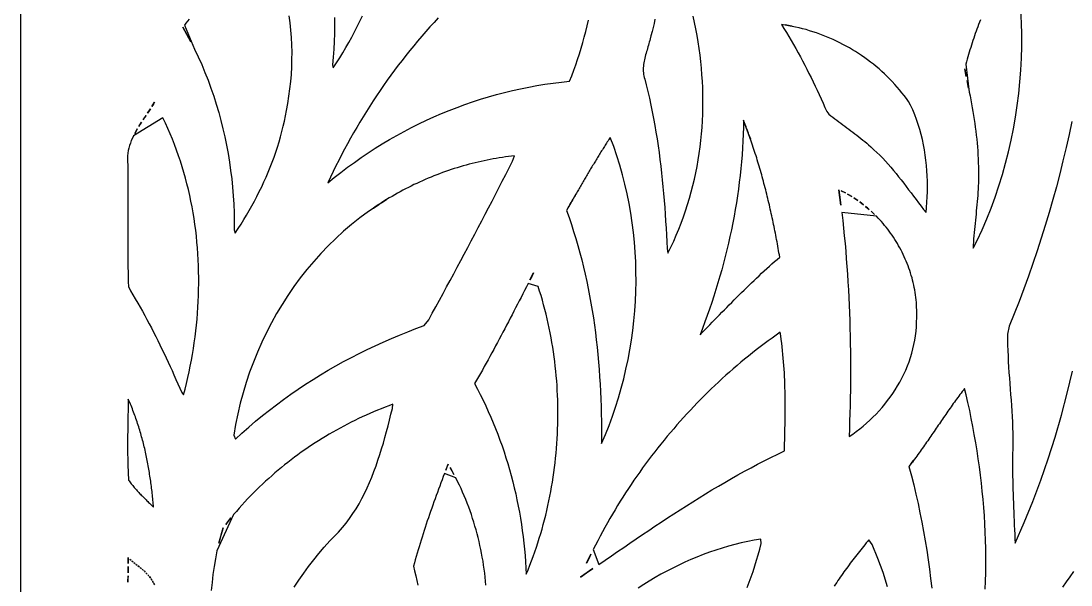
# Model space of a CAD drawing. Header units: metres. Extents: x 0 to 500, y 0 to 1000.
# Drawn here: x 0 to 247.2, y 319.8 to 452.6 of the extents above; entities that cross this region are included whole.
import ezdxf

# ---------------------------------------------------------------- set-up
doc = ezdxf.new("R2010")
doc.units = ezdxf.units.M
doc.layers.add('HOLE', color=7, linetype='Continuous')
doc.layers.add('OUTER', color=7, linetype='Continuous')

msp = doc.modelspace()

# ---------------------------------------------------------------- linework, layer by layer
at = {"layer": 'HOLE'}
for points in [[(225.84, 452.89), (225.63, 452.35), (225.42, 451.81), (225.22, 451.27), (225.02, 450.73), (224.82, 450.19), (224.63, 449.65), (224.44, 449.1), (224.25, 448.56), (224.07, 448.01), (223.89, 447.46), (223.71, 446.92), (223.54, 446.36), (223.37, 445.81), (223.21, 445.26), (223.04, 444.71), (222.89, 444.15), (222.73, 443.6), (222.58, 443.04), (222.43, 442.48), (223.22, 435.88), (223.22, 435.88), (223.39, 434.96), (223.56, 434.04), (223.73, 433.12), (223.89, 432.21), (224.05, 431.29), (224.2, 430.37), (224.35, 429.44), (224.49, 428.52), (224.62, 427.6), (224.74, 426.67), (224.85, 425.75), (224.96, 424.82), (225.05, 423.89), (225.13, 422.96), (225.2, 422.03), (225.26, 421.1), (225.3, 420.17), (225.33, 419.23), (225.35, 418.29), (225.36, 417.44), (225.38, 416.7), (225.39, 415.96), (225.38, 415.22), (225.36, 414.49), (225.34, 413.75), (225.3, 413.02), (225.26, 412.29), (225.21, 411.55), (225.15, 410.82), (225.09, 410.09), (225.02, 409.36), (224.95, 408.63), (224.87, 407.89), (224.8, 407.16), (224.72, 406.43), (224.64, 405.7), (224.56, 404.97), (224.49, 404.24), (224.42, 403.51), (224.35, 402.78), (224.29, 402.04), (224.23, 401.31), (224.17, 400.58), (224.13, 399.85), (224.09, 399.11), (225.06, 400.95), (226.22, 403.46), (227.31, 406), (228.33, 408.57), (229.29, 411.17), (230.18, 413.79), (231, 416.44), (231.75, 419.11), (232.44, 421.81), (233.06, 424.52), (233.61, 427.25), (234.09, 429.99), (234.51, 432.74), (234.86, 435.51), (235.13, 438.28), (235.34, 441.06), (235.49, 443.85), (235.56, 446.63), (235.56, 449.42), (235.49, 452.21), (235.36, 454.99)], [(39.56, 453.07), (39.19, 452.61), (38.82, 452.14), (38.45, 451.67), (40.87, 445.95), (40.87, 445.95), (41.72, 444.16), (42.53, 442.35), (43.3, 440.52), (44.02, 438.67), (44.71, 436.8), (45.36, 434.92), (45.96, 433.02), (46.53, 431.11), (47.05, 429.19), (47.54, 427.25), (47.98, 425.31), (48.38, 423.35), (48.75, 421.39), (49.07, 419.41), (49.35, 417.43), (49.59, 415.45), (49.79, 413.46), (49.95, 411.46), (50.07, 409.46), (50.15, 407.46), (50.19, 405.46), (50.18, 403.46), (50.44, 402.67), (51.12, 403.72), (51.8, 404.78), (52.46, 405.85), (53.1, 406.93), (53.73, 408.01), (54.35, 409.11), (54.95, 410.21), (55.54, 411.33), (56.1, 412.45), (56.66, 413.58), (57.19, 414.72), (57.7, 415.87), (58.2, 417.03), (58.68, 418.19), (59.13, 419.37), (59.57, 420.55), (59.99, 421.74), (60.38, 422.94), (60.75, 424.15), (61.1, 425.37), (61.42, 426.59), (61.72, 427.82), (61.99, 429.06), (62.24, 430.3), (62.46, 431.56), (62.77, 433.18), (63.07, 434.89), (63.31, 436.61), (63.5, 438.34), (63.64, 440.06), (63.73, 441.79), (63.78, 443.52), (63.79, 445.25), (63.74, 446.98), (63.66, 448.7), (63.53, 450.43), (63.36, 452.15), (63.14, 453.86)], [(98.21, 453.38), (97.22, 452.3), (96.24, 451.22), (95.28, 450.13), (94.32, 449.02), (93.37, 447.91), (92.44, 446.78), (91.52, 445.65), (90.6, 444.51), (89.7, 443.35), (88.81, 442.19), (87.93, 441.02), (87.06, 439.84), (86.2, 438.65), (85.36, 437.45), (84.52, 436.24), (83.7, 435.03), (82.89, 433.8), (82.09, 432.57), (81.31, 431.33), (80.53, 430.08), (79.77, 428.82), (79.02, 427.55), (78.28, 426.28), (77.56, 425), (76.84, 423.71), (76.14, 422.41), (75.46, 421.11), (74.78, 419.8), (74.12, 418.48), (73.47, 417.15), (72.21, 414.48), (72.21, 414.48), (73.75, 415.74), (75.3, 416.97), (76.88, 418.17), (78.48, 419.33), (80.09, 420.47), (81.73, 421.57), (83.38, 422.65), (85.05, 423.68), (86.74, 424.69), (88.45, 425.67), (90.17, 426.61), (91.91, 427.52), (93.66, 428.39), (95.43, 429.24), (97.21, 430.04), (99.01, 430.82), (100.81, 431.56), (102.63, 432.27), (104.47, 432.94), (106.31, 433.58), (108.17, 434.18), (110.03, 434.75), (111.91, 435.28), (113.79, 435.78), (115.69, 436.24), (117.59, 436.66), (119.5, 437.05), (121.41, 437.41), (123.34, 437.72), (125.26, 438), (127.2, 438.25), (129.14, 438.45), (129.64, 439.72), (130.12, 441.01), (130.58, 442.29), (131.03, 443.59), (131.45, 444.89), (131.85, 446.2), (132.23, 447.52), (132.59, 448.84), (132.93, 450.17), (133.25, 451.5), (133.55, 452.84)], [(73.76, 453.41), (73.78, 451.55), (73.77, 449.69), (73.72, 447.83), (73.63, 445.97), (73.5, 444.11), (73.32, 442.26), (73.51, 441.61), (74.29, 442.78), (75.04, 443.96), (75.77, 445.16), (76.48, 446.36), (77.18, 447.59), (77.85, 448.82), (78.51, 450.06), (79.15, 451.32), (79.77, 452.58), (80.37, 453.86)], [(149.22, 453.05), (149.01, 452.07), (148.78, 451.09), (148.54, 450.12), (148.28, 449.15), (148.08, 448.42), (148, 448.04), (147.9, 447.67), (147.8, 447.29), (147.69, 446.92), (147.58, 446.54), (147.47, 446.16), (147.36, 445.78), (147.24, 445.41), (147.13, 445.03), (147.02, 444.65), (146.92, 444.27), (146.82, 443.89), (146.74, 443.51), (146.66, 443.13), (146.59, 442.74), (146.53, 442.36), (146.49, 441.98), (146.47, 441.6), (146.46, 441.21), (146.47, 440.83), (146.5, 440.45), (146.55, 440.06), (146.62, 439.68), (146.72, 439.29), (146.84, 438.91), (147.19, 437.57), (147.57, 435.99), (147.93, 434.41), (148.27, 432.83), (148.59, 431.24), (148.9, 429.65), (149.19, 428.05), (149.46, 426.46), (149.72, 424.85), (149.96, 423.25), (150.18, 421.64), (150.39, 420.04), (150.59, 418.43), (150.77, 416.81), (150.94, 415.2), (151.1, 413.58), (151.25, 411.97), (151.39, 410.35), (151.52, 408.73), (151.63, 407.11), (151.74, 405.49), (151.84, 403.87), (151.93, 402.25), (152.01, 400.63), (152.09, 399.01), (152.29, 397.98), (152.97, 399.37), (153.63, 400.76), (154.25, 402.17), (154.85, 403.6), (155.41, 405.03), (155.94, 406.47), (156.44, 407.93), (156.92, 409.4), (157.36, 410.87), (157.77, 412.36), (158.16, 413.85), (158.51, 415.35), (158.83, 416.86), (159.13, 418.37), (159.4, 419.89), (159.63, 421.42), (159.84, 422.95), (160.02, 424.49), (160.17, 426.03), (160.3, 427.57), (160.39, 429.12), (160.46, 430.67), (160.5, 432.22), (160.51, 433.77), (160.5, 435.32), (160.46, 436.87), (160.39, 438.42), (160.29, 439.97), (160.17, 441.52), (160.02, 443.07), (159.84, 444.61), (159.64, 446.15), (159.41, 447.69), (159.15, 449.22), (158.87, 450.75), (158.56, 452.27), (158.23, 453.79)], [(247.36, 428.98), (246.7, 425.89), (246.01, 422.8), (245.27, 419.72), (244.51, 416.65), (243.71, 413.6), (242.87, 410.55), (242, 407.51), (241.09, 404.49), (240.15, 401.47), (239.18, 398.47), (238.17, 395.48), (237.13, 392.5), (236.06, 389.54), (234.95, 386.59), (233.81, 383.65), (232.64, 380.72), (232.22, 378.89), (232.22, 377.6), (232.24, 376.3), (232.28, 375.01), (232.33, 373.72), (232.39, 372.43), (232.47, 371.13), (232.56, 369.84), (232.65, 368.55), (232.74, 367.25), (232.84, 365.96), (232.94, 364.67), (233.04, 363.37), (233.13, 362.08), (233.22, 360.78), (233.29, 359.49), (233.36, 358.19), (233.41, 356.9), (233.45, 355.6), (233.46, 354.3), (233.46, 353), (233.44, 351.79), (233.42, 350.73), (233.4, 349.68), (233.39, 348.63), (233.4, 347.57), (233.4, 346.52), (233.42, 345.47), (233.43, 344.41), (233.46, 343.36), (233.49, 342.3), (233.52, 341.25), (233.55, 340.2), (233.59, 339.14), (233.63, 338.09), (233.68, 337.03), (233.72, 335.98), (233.76, 334.92), (233.81, 333.87), (233.85, 332.81), (233.9, 331.76), (233.94, 330.7), (233.98, 329.65), (236.13, 334.53), (238.15, 339.48), (240.04, 344.48), (241.79, 349.53), (243.41, 354.64), (244.89, 359.78), (246.25, 364.97), (247.47, 370.19)], [(226.99, 318.81), (227.06, 320.74), (227.11, 322.66), (227.13, 324.59), (227.13, 326.51), (227.1, 328.44), (227.05, 330.36), (226.98, 332.28), (226.88, 334.2), (226.76, 336.12), (226.62, 338.04), (226.46, 339.96), (226.27, 341.87), (226.06, 343.79), (225.84, 345.7), (225.59, 347.6), (225.32, 349.51), (225.03, 351.41), (224.73, 353.31), (224.4, 355.21), (224.05, 357.1), (223.69, 358.99), (223.31, 360.87), (222.91, 362.75), (222.49, 364.62), (222.09, 366.05), (221.82, 365.7), (221.55, 365.35), (221.28, 365), (221.02, 364.65), (220.75, 364.29), (220.49, 363.94), (220.23, 363.58), (219.97, 363.22), (219.71, 362.87), (219.45, 362.51), (219.2, 362.15), (218.94, 361.79), (218.69, 361.43), (218.43, 361.07), (218.18, 360.71), (217.92, 360.34), (217.67, 359.98), (217.42, 359.62), (217.17, 359.25), (216.92, 358.89), (216.67, 358.52), (216.42, 358.16), (216.17, 357.79), (215.92, 357.43), (215.67, 357.06), (215.42, 356.7), (215.17, 356.33), (214.92, 355.97), (214.67, 355.6), (214.42, 355.24), (214.17, 354.88), (213.92, 354.51), (213.67, 354.15), (213.42, 353.78), (213.17, 353.42), (212.92, 353.06), (212.66, 352.7), (212.41, 352.34), (212.15, 351.98), (211.9, 351.62), (211.64, 351.26), (211.39, 350.9), (211.13, 350.54), (210.87, 350.18), (210.61, 349.83), (210.35, 349.47), (209.02, 347.72), (209.02, 347.72), (209.59, 345.55), (210.14, 343.37), (210.66, 341.19), (211.15, 339), (211.61, 336.81), (212.05, 334.61), (212.46, 332.4), (212.84, 330.19), (213.2, 327.98), (213.53, 325.76), (213.83, 323.54), (214.11, 321.31), (214.36, 319.08)], [(64.3, 319.31), (65.4, 320.94), (66.54, 322.56), (67.7, 324.14), (68.9, 325.71), (70.13, 327.24), (71.39, 328.75), (72.68, 330.23), (73.76, 331.29), (74.72, 332.28), (75.64, 333.31), (76.51, 334.38), (77.34, 335.48), (78.13, 336.61), (78.87, 337.76), (79.57, 338.95), (80.24, 340.16), (80.87, 341.39), (81.47, 342.65), (82.04, 343.92), (82.57, 345.22), (83.08, 346.52), (83.57, 347.84), (84.03, 349.18), (84.47, 350.52), (84.88, 351.87), (85.29, 353.22), (85.67, 354.58), (86.04, 355.94), (86.4, 357.3), (86.75, 358.66), (87.09, 360.02), (87.42, 361.36), (87.5, 362.37), (86.59, 362.03), (85.69, 361.69), (84.78, 361.33), (83.88, 360.96), (82.99, 360.59), (82.1, 360.2), (81.21, 359.8), (80.32, 359.4), (79.44, 358.98), (78.56, 358.56), (77.69, 358.12), (76.82, 357.68), (75.96, 357.22), (75.1, 356.76), (74.24, 356.29), (73.39, 355.8), (72.55, 355.31), (71.71, 354.81), (70.87, 354.3), (70.04, 353.78), (69.22, 353.25), (68.4, 352.72), (67.59, 352.17), (66.78, 351.61), (65.98, 351.05), (65.18, 350.47), (64.39, 349.89), (63.61, 349.3), (62.83, 348.69), (62.06, 348.08), (61.29, 347.47), (60.54, 346.84), (59.78, 346.2), (59.04, 345.55), (58.3, 344.9), (57.57, 344.24), (56.85, 343.57), (56.14, 342.89), (55.43, 342.2), (54.73, 341.5), (54.04, 340.79), (53.35, 340.08), (52.68, 339.36), (52.01, 338.63), (51.35, 337.89), (50.7, 337.14), (50.05, 336.38), (46.13, 327.84), (46.13, 327.84), (45.76, 326), (45.44, 324.15), (45.17, 322.29), (44.96, 320.43), (44.79, 318.55)], [(109.44, 319.78), (109.36, 320.72), (109.26, 321.66), (109.15, 322.6), (109.03, 323.54), (108.9, 324.48), (108.75, 325.42), (108.59, 326.35), (108.42, 327.28), (108.23, 328.2), (108.04, 329.13), (107.83, 330.05), (107.6, 330.97), (107.37, 331.88), (107.12, 332.79), (106.86, 333.7), (106.59, 334.6), (106.31, 335.5), (106.01, 336.39), (105.7, 337.28), (105.38, 338.16), (105.04, 339.04), (104.69, 339.91), (104.34, 340.78), (103.96, 341.64), (103.58, 342.5), (103.18, 343.35), (102.77, 344.19), (102.35, 345.03), (99.69, 346.08), (99.69, 346.08), (99.41, 345.34), (99.13, 344.6), (98.85, 343.86), (98.57, 343.11), (98.3, 342.37), (98.02, 341.62), (97.75, 340.88), (97.48, 340.13), (97.21, 339.39), (96.94, 338.64), (96.67, 337.89), (96.41, 337.14), (96.15, 336.39), (95.89, 335.64), (95.64, 334.88), (95.38, 334.13), (95.13, 333.38), (94.89, 332.62), (94.64, 331.86), (94.4, 331.11), (94.16, 330.35), (93.93, 329.59), (93.7, 328.83), (93.47, 328.06), (93.25, 327.3), (93.03, 326.54), (92.82, 325.77), (92.61, 325), (92.4, 324.23), (92.64, 323.11), (92.9, 321.99), (93.16, 320.88), (93.44, 319.76)], [(170.93, 319.18), (171.43, 320.45), (171.9, 321.73), (172.34, 323.02), (172.76, 324.32), (173.16, 325.63), (173.54, 326.95), (173.88, 328.27), (174.21, 329.6), (174.14, 330.62), (172.6, 330.35), (171.07, 330.04), (169.55, 329.7), (168.03, 329.33), (166.52, 328.92), (165.02, 328.48), (163.53, 328.01), (162.05, 327.5), (160.58, 326.96), (159.12, 326.39), (157.67, 325.79), (156.24, 325.16), (154.82, 324.5), (153.41, 323.81), (152.01, 323.08), (150.63, 322.33), (149.26, 321.55), (147.9, 320.74), (146.57, 319.91), (145.24, 319.04)], [(203.99, 319.36), (202.92, 322.73), (201.71, 326.06), (200.36, 329.32), (199.55, 330.48), (199.24, 330.09), (198.93, 329.7), (198.62, 329.3), (198.3, 328.91), (197.99, 328.52), (197.68, 328.12), (197.37, 327.73), (197.06, 327.33), (196.75, 326.93), (196.44, 326.53), (196.13, 326.14), (195.82, 325.74), (195.52, 325.34), (195.21, 324.93), (194.91, 324.53), (194.61, 324.12), (194.31, 323.72), (194.01, 323.31), (193.72, 322.9), (193.42, 322.49), (193.13, 322.08), (192.84, 321.66), (192.56, 321.25), (192.28, 320.83), (192, 320.41), (191.72, 319.99), (191.44, 319.56)], [(247.78, 322.97), (246.89, 321.76), (246.01, 320.54), (245.13, 319.32)]]:
    msp.add_lwpolyline(points, dxfattribs=at)
for points in [[(38.07, 451.2), (39.05, 449.48), (39.98, 447.73), (38.07, 451.2)], [(179.02, 451.82), (179.6, 450.88), (180.18, 449.94), (180.74, 448.99), (181.3, 448.04), (181.84, 447.08), (182.39, 446.12), (182.92, 445.16), (183.45, 444.19), (183.96, 443.22), (184.48, 442.24), (184.98, 441.26), (185.48, 440.28), (185.97, 439.29), (186.46, 438.3), (186.94, 437.31), (187.41, 436.31), (187.87, 435.31), (188.33, 434.3), (188.79, 433.29), (189.24, 432.28), (189.68, 431.27), (190.14, 430.69), (190.61, 430.32), (191.08, 429.97), (191.55, 429.61), (192.02, 429.25), (192.5, 428.9), (192.98, 428.55), (193.45, 428.2), (193.93, 427.85), (194.41, 427.49), (194.88, 427.14), (195.36, 426.78), (195.83, 426.43), (196.3, 426.07), (196.77, 425.7), (197.24, 425.34), (197.7, 424.97), (198.16, 424.59), (198.62, 424.21), (199.07, 423.82), (199.52, 423.43), (200.06, 422.95), (200.77, 422.32), (201.47, 421.66), (202.16, 420.99), (202.83, 420.31), (203.48, 419.61), (204.12, 418.9), (204.75, 418.17), (205.37, 417.44), (205.99, 416.7), (206.59, 415.95), (207.18, 415.19), (207.77, 414.43), (208.36, 413.66), (208.94, 412.89), (209.52, 412.12), (210.1, 411.34), (210.68, 410.57), (211.27, 409.8), (211.85, 409.04), (212.44, 408.27), (213.03, 407.52), (213.15, 408.74), (213.25, 409.96), (213.32, 411.19), (213.36, 412.43), (213.38, 413.66), (213.37, 414.9), (213.32, 416.13), (213.25, 417.37), (213.15, 418.6), (213.02, 419.83), (212.86, 421.05), (212.67, 422.27), (212.44, 423.48), (212.18, 424.68), (211.89, 425.88), (211.56, 427.06), (211.2, 428.23), (210.81, 429.39), (210.38, 430.54), (209.91, 431.67), (209.41, 432.78), (208.9, 433.63), (208.4, 434.34), (207.88, 435.04), (207.34, 435.72), (206.8, 436.4), (206.24, 437.06), (205.66, 437.7), (205.08, 438.34), (204.48, 438.96), (203.87, 439.57), (203.25, 440.17), (202.61, 440.75), (201.97, 441.32), (201.31, 441.88), (200.65, 442.42), (199.97, 442.95), (199.28, 443.47), (198.59, 443.97), (197.88, 444.46), (197.17, 444.94), (196.45, 445.4), (195.72, 445.84), (194.98, 446.28), (194.23, 446.7), (193.48, 447.1), (192.72, 447.49), (191.95, 447.87), (191.18, 448.23), (190.4, 448.57), (189.62, 448.91), (188.82, 449.22), (188.03, 449.52), (187.23, 449.81), (186.42, 450.08), (185.61, 450.34), (184.8, 450.58), (183.98, 450.8), (183.16, 451.01), (182.34, 451.2), (179.02, 451.82)], [(181.51, 451.38), (180.69, 451.54), (179.86, 451.69), (181.51, 451.38)], [(222.14, 441.37), (222.32, 440.45), (222.5, 439.54), (222.14, 441.37)], [(222.68, 438.62), (222.86, 437.71), (223.04, 436.79), (222.68, 438.62)], [(31.46, 433.54), (31.16, 433.01), (30.83, 432.49), (31.46, 433.54)], [(29.46, 430.4), (29.1, 429.88), (28.75, 429.35), (29.46, 430.4)], [(30.5, 431.97), (30.16, 431.44), (29.81, 430.92), (30.5, 431.97)], [(26.48, 425.58), (26.21, 425.02), (25.97, 424.45), (25.75, 423.87), (25.56, 423.29), (25.39, 422.69), (25.26, 422.09), (25.16, 421.48), (25.09, 420.85), (25.06, 420.21), (25.08, 419.57), (25.11, 418.71), (25.13, 417.56), (25.14, 416.42), (25.14, 415.27), (25.15, 414.12), (25.15, 412.98), (25.15, 411.83), (25.15, 410.68), (25.15, 409.54), (25.14, 408.39), (25.14, 407.24), (25.13, 406.1), (25.13, 404.95), (25.13, 403.8), (25.12, 402.66), (25.12, 401.51), (25.12, 400.37), (25.13, 399.22), (25.13, 398.07), (25.14, 396.93), (25.15, 395.78), (25.17, 394.64), (25.19, 393.49), (25.21, 392.34), (25.24, 391.2), (25.27, 390.06), (25.75, 389.07), (26.33, 388.12), (26.91, 387.16), (27.47, 386.2), (28.03, 385.24), (28.57, 384.27), (29.11, 383.29), (29.65, 382.31), (30.17, 381.33), (30.69, 380.34), (31.2, 379.35), (31.7, 378.35), (32.2, 377.35), (32.7, 376.35), (33.18, 375.34), (33.67, 374.34), (34.14, 373.32), (34.62, 372.31), (35.09, 371.29), (35.55, 370.28), (36.01, 369.26), (36.47, 368.23), (36.92, 367.21), (37.37, 366.18), (37.82, 365.16), (38.25, 364.6), (38.61, 365.94), (38.94, 367.29), (39.26, 368.64), (39.56, 370), (39.84, 371.36), (40.1, 372.73), (40.35, 374.1), (40.58, 375.48), (40.78, 376.86), (40.98, 378.24), (41.15, 379.63), (41.3, 381.02), (41.44, 382.41), (41.55, 383.8), (41.65, 385.2), (41.73, 386.6), (41.78, 387.99), (41.82, 389.39), (41.84, 390.79), (41.84, 392.19), (41.82, 393.59), (41.78, 394.98), (41.72, 396.38), (41.64, 397.77), (41.54, 399.17), (41.42, 400.56), (41.28, 401.94), (41.12, 403.33), (40.94, 404.71), (40.73, 406.09), (40.51, 407.46), (40.26, 408.83), (40, 410.19), (39.71, 411.55), (39.4, 412.91), (39.07, 414.25), (38.72, 415.6), (38.35, 416.93), (37.95, 418.26), (37.54, 419.58), (37.1, 420.89), (36.63, 422.2), (36.15, 423.5), (35.64, 424.79), (35.12, 426.07), (34.56, 427.34), (33.99, 428.6), (33.39, 429.85), (26.48, 425.58)], [(28.4, 428.82), (28.05, 428.29), (27.71, 427.76), (28.4, 428.82)], [(170.06, 429.23), (170.04, 427.6), (169.99, 425.97), (169.92, 424.35), (169.83, 422.72), (169.72, 421.1), (169.59, 419.48), (169.44, 417.87), (169.27, 416.26), (169.08, 414.65), (168.87, 413.04), (168.64, 411.44), (168.4, 409.84), (168.13, 408.24), (167.84, 406.65), (167.54, 405.06), (167.22, 403.48), (166.88, 401.9), (166.52, 400.32), (166.15, 398.75), (165.76, 397.18), (165.35, 395.61), (164.93, 394.05), (164.49, 392.5), (164.04, 390.95), (163.57, 389.4), (163.08, 387.86), (162.58, 386.32), (162.06, 384.79), (161.53, 383.26), (160.99, 381.74), (160.43, 380.23), (159.86, 378.72), (160.43, 379.31), (161, 379.9), (161.56, 380.49), (162.13, 381.08), (162.7, 381.67), (163.27, 382.26), (163.84, 382.85), (164.42, 383.44), (164.99, 384.02), (165.56, 384.61), (166.14, 385.19), (166.71, 385.78), (167.29, 386.36), (167.87, 386.94), (168.45, 387.52), (169.03, 388.1), (169.61, 388.67), (170.2, 389.25), (170.79, 389.82), (171.37, 390.39), (171.96, 390.96), (172.56, 391.52), (173.15, 392.08), (173.75, 392.64), (174.34, 393.2), (174.94, 393.76), (175.55, 394.31), (176.15, 394.86), (176.76, 395.41), (177.37, 395.95), (177.98, 396.49), (178.6, 397.03), (178.51, 397.54), (178.42, 398.05), (178.33, 398.57), (178.24, 399.08), (178.15, 399.6), (178.05, 400.11), (177.96, 400.62), (177.86, 401.14), (177.76, 401.65), (177.67, 402.16), (177.57, 402.67), (177.47, 403.19), (177.36, 403.7), (177.26, 404.21), (177.16, 404.72), (177.05, 405.23), (176.94, 405.75), (176.83, 406.26), (176.72, 406.77), (176.61, 407.28), (176.5, 407.79), (176.38, 408.3), (176.27, 408.81), (176.15, 409.32), (176.03, 409.82), (175.91, 410.33), (175.79, 410.84), (175.67, 411.35), (175.54, 411.86), (175.42, 412.36), (175.29, 412.87), (175.16, 413.37), (175.03, 413.88), (174.89, 414.38), (174.76, 414.89), (174.62, 415.39), (174.49, 415.89), (174.35, 416.4), (174.21, 416.9), (174.06, 417.4), (173.92, 417.9), (173.77, 418.4), (173.62, 418.9), (173.47, 419.4), (173.32, 419.9), (173.17, 420.4), (173.01, 420.89), (172.85, 421.39), (172.69, 421.89), (172.53, 422.38), (172.37, 422.87), (172.2, 423.37), (172.04, 423.86), (171.87, 424.35), (170.06, 429.23)], [(170.63, 427.78), (170.44, 428.26), (170.25, 428.75), (170.63, 427.78)], [(27.38, 427.22), (27.07, 426.68), (26.76, 426.13), (27.38, 427.22)], [(128.42, 408.02), (129, 406.38), (129.56, 404.73), (130.09, 403.07), (130.6, 401.41), (131.09, 399.74), (131.55, 398.06), (131.99, 396.38), (132.4, 394.69), (132.8, 392.99), (133.17, 391.29), (133.52, 389.59), (133.85, 387.88), (134.16, 386.16), (134.45, 384.44), (134.72, 382.72), (134.97, 380.99), (135.2, 379.26), (135.41, 377.53), (135.61, 375.79), (135.78, 374.06), (135.94, 372.32), (136.09, 370.57), (136.21, 368.83), (136.32, 367.08), (136.41, 365.34), (136.49, 363.59), (136.55, 361.85), (136.6, 360.1), (136.63, 358.35), (136.65, 356.61), (136.66, 354.86), (136.65, 353.12), (137.55, 355.23), (138.41, 357.37), (139.2, 359.53), (139.95, 361.72), (140.64, 363.92), (141.28, 366.13), (141.87, 368.37), (142.4, 370.62), (142.88, 372.88), (143.31, 375.15), (143.68, 377.43), (144, 379.73), (144.26, 382.02), (144.47, 384.33), (144.63, 386.64), (144.73, 388.95), (144.77, 391.27), (144.76, 393.58), (144.7, 395.89), (144.57, 398.2), (144.4, 400.51), (144.16, 402.81), (143.87, 405.11), (143.53, 407.39), (143.12, 409.67), (142.66, 411.93), (142.15, 414.18), (141.57, 416.42), (140.94, 418.64), (140.25, 420.84), (139.51, 423.03), (138.7, 425.2), (138.53, 424.94), (138.36, 424.68), (138.18, 424.41), (138.01, 424.15), (137.84, 423.89), (137.68, 423.63), (137.51, 423.36), (137.34, 423.1), (137.17, 422.84), (137, 422.57), (136.84, 422.31), (136.67, 422.04), (136.51, 421.78), (136.34, 421.51), (136.18, 421.25), (136.01, 420.98), (135.85, 420.72), (135.69, 420.45), (135.52, 420.18), (135.36, 419.92), (135.2, 419.65), (135.04, 419.38), (134.88, 419.11), (134.72, 418.84), (134.56, 418.58), (134.4, 418.31), (134.24, 418.04), (134.08, 417.77), (133.92, 417.5), (133.76, 417.23), (133.6, 416.96), (133.44, 416.69), (133.28, 416.42), (133.12, 416.15), (132.97, 415.88), (132.81, 415.61), (132.65, 415.34), (132.49, 415.07), (132.34, 414.8), (132.18, 414.53), (132.02, 414.26), (131.87, 413.99), (131.71, 413.72), (131.55, 413.45), (131.4, 413.17), (131.24, 412.9), (131.08, 412.63), (130.93, 412.36), (130.77, 412.09), (130.62, 411.82), (128.42, 408.02)], [(171.17, 426.31), (170.99, 426.8), (170.81, 427.29), (171.17, 426.31)], [(171.7, 424.84), (171.52, 425.33), (171.35, 425.82), (171.7, 424.84)], [(81.78, 407.73), (79.77, 406.25), (77.82, 404.7), (75.93, 403.09), (74.09, 401.41), (72.3, 399.66), (70.57, 397.86), (68.9, 396), (67.29, 394.08), (65.74, 392.11), (64.25, 390.08), (62.82, 388.01), (61.46, 385.89), (60.17, 383.73), (58.93, 381.52), (57.77, 379.27), (56.67, 376.99), (55.65, 374.67), (54.69, 372.31), (53.81, 369.93), (53, 367.52), (52.26, 365.08), (51.59, 362.61), (51.01, 360.13), (50.5, 357.62), (50.07, 355.1), (50.46, 354.16), (52.01, 355.59), (53.59, 356.99), (55.19, 358.35), (56.82, 359.69), (58.46, 361), (60.12, 362.27), (61.81, 363.52), (63.51, 364.73), (65.24, 365.92), (66.98, 367.07), (68.74, 368.2), (70.52, 369.29), (72.31, 370.36), (74.12, 371.4), (75.94, 372.4), (77.78, 373.38), (79.63, 374.33), (81.5, 375.25), (83.38, 376.14), (85.27, 377), (87.18, 377.84), (89.09, 378.64), (91.02, 379.42), (92.95, 380.17), (94.9, 380.89), (95.97, 382.27), (96.82, 383.81), (97.66, 385.35), (98.5, 386.89), (99.34, 388.44), (100.18, 389.99), (101.02, 391.54), (101.85, 393.09), (102.68, 394.64), (103.51, 396.19), (104.34, 397.74), (105.16, 399.3), (105.98, 400.86), (106.81, 402.41), (107.62, 403.97), (108.44, 405.53), (109.25, 407.1), (110.07, 408.66), (110.88, 410.22), (111.68, 411.79), (112.49, 413.35), (113.29, 414.92), (114.1, 416.49), (114.9, 418.06), (115.69, 419.63), (116.19, 420.87), (115.46, 420.79), (114.74, 420.7), (114.02, 420.6), (113.31, 420.5), (112.59, 420.39), (111.87, 420.27), (111.16, 420.15), (110.44, 420.01), (109.73, 419.87), (109.02, 419.73), (108.31, 419.57), (107.6, 419.41), (106.89, 419.24), (106.19, 419.07), (105.48, 418.88), (104.78, 418.69), (104.08, 418.5), (103.38, 418.29), (102.68, 418.08), (101.99, 417.86), (101.29, 417.64), (100.6, 417.4), (99.91, 417.16), (99.23, 416.92), (98.54, 416.66), (97.86, 416.4), (97.18, 416.14), (96.51, 415.86), (95.83, 415.58), (95.16, 415.3), (94.49, 415), (93.82, 414.7), (93.16, 414.39), (92.5, 414.08), (91.84, 413.76), (91.19, 413.43), (90.54, 413.1), (89.89, 412.75), (89.24, 412.41), (88.6, 412.05), (87.96, 411.69), (87.33, 411.32), (86.7, 410.95), (81.78, 407.73)], [(192.52, 412.9), (192.77, 411.1), (192.99, 409.29), (192.52, 412.9)], [(86.07, 410.57), (85.44, 410.18), (84.82, 409.79), (86.07, 410.57)], [(129.99, 410.73), (129.83, 410.46), (129.68, 410.19), (129.99, 410.73)], [(130.46, 411.55), (130.3, 411.27), (130.15, 411), (130.46, 411.55)], [(194.05, 412.14), (193.55, 412.4), (193.04, 412.66), (194.05, 412.14)], [(195.53, 411.28), (195.04, 411.58), (194.55, 411.86), (195.53, 411.28)], [(196.97, 410.34), (196.49, 410.66), (196.02, 410.98), (196.97, 410.34)], [(84.21, 409.39), (83.59, 408.98), (82.98, 408.57), (84.21, 409.39)], [(129.05, 409.1), (128.89, 408.83), (128.74, 408.56), (129.05, 409.1)], [(129.52, 409.92), (129.36, 409.65), (129.21, 409.38), (129.52, 409.92)], [(198.35, 409.32), (197.89, 409.67), (197.43, 410.01), (198.35, 409.32)], [(199.67, 408.21), (199.24, 408.59), (198.79, 408.96), (199.67, 408.21)], [(200.94, 407.04), (200.52, 407.44), (200.1, 407.83), (200.94, 407.04)], [(193.21, 407.49), (193.42, 405.68), (193.61, 403.87), (193.79, 402.06), (193.96, 400.24), (194.12, 398.43), (194.27, 396.61), (194.41, 394.8), (194.53, 392.98), (194.65, 391.17), (194.75, 389.35), (194.85, 387.53), (194.93, 385.71), (195, 383.89), (195.07, 382.07), (195.12, 380.25), (195.17, 378.43), (195.2, 376.61), (195.23, 374.79), (195.24, 372.97), (195.25, 371.14), (195.25, 369.32), (195.24, 367.5), (195.22, 365.68), (195.19, 363.86), (195.15, 362.04), (195.1, 360.22), (195.05, 358.4), (194.99, 356.58), (194.92, 354.76), (195.77, 355.34), (196.6, 355.94), (197.42, 356.57), (198.23, 357.22), (199.02, 357.89), (199.79, 358.59), (200.54, 359.31), (201.27, 360.05), (201.99, 360.81), (202.68, 361.6), (203.35, 362.4), (204, 363.22), (204.62, 364.06), (205.23, 364.92), (205.8, 365.8), (206.35, 366.69), (206.87, 367.6), (207.36, 368.53), (207.83, 369.47), (208.26, 370.42), (208.67, 371.39), (209.04, 372.37), (209.38, 373.37), (209.68, 374.37), (209.96, 375.39), (210.19, 376.42), (210.39, 377.46), (210.56, 378.51), (210.68, 379.57), (210.77, 380.64), (210.82, 381.71), (210.83, 382.79), (210.84, 383.39), (210.85, 383.99), (210.84, 384.58), (210.82, 385.18), (210.79, 385.77), (210.75, 386.36), (210.7, 386.95), (210.64, 387.54), (210.56, 388.12), (210.47, 388.7), (210.38, 389.29), (210.27, 389.86), (210.15, 390.44), (210.02, 391.01), (209.88, 391.59), (209.73, 392.15), (209.57, 392.72), (209.4, 393.28), (209.21, 393.84), (209.02, 394.39), (208.82, 394.94), (208.61, 395.49), (208.39, 396.03), (208.16, 396.57), (207.92, 397.1), (207.67, 397.63), (207.42, 398.16), (207.15, 398.68), (206.87, 399.19), (206.59, 399.7), (206.3, 400.21), (205.99, 400.71), (205.68, 401.2), (205.37, 401.69), (205.04, 402.17), (204.7, 402.65), (204.36, 403.12), (204.01, 403.58), (203.65, 404.04), (203.29, 404.49), (202.91, 404.93), (202.53, 405.37), (202.15, 405.8), (201.75, 406.22), (201.35, 406.63), (193.21, 407.49)], [(120.64, 393.3), (120.22, 392.48), (119.8, 391.65), (120.64, 393.3)], [(119.38, 390.83), (118.96, 390.01), (118.54, 389.19), (118.12, 388.36), (117.7, 387.54), (117.27, 386.72), (116.85, 385.9), (116.43, 385.08), (116.01, 384.26), (115.58, 383.44), (115.16, 382.62), (114.73, 381.8), (114.3, 380.98), (113.87, 380.16), (113.44, 379.34), (113.01, 378.53), (112.58, 377.71), (112.14, 376.9), (111.71, 376.09), (111.27, 375.27), (110.83, 374.46), (110.39, 373.65), (109.94, 372.84), (109.5, 372.04), (109.05, 371.23), (108.6, 370.43), (108.14, 369.62), (107.69, 368.82), (107.23, 368.02), (106.77, 367.22), (107.45, 365.94), (108.12, 364.64), (108.77, 363.34), (109.4, 362.02), (110, 360.7), (110.59, 359.36), (111.16, 358.02), (111.71, 356.67), (112.24, 355.3), (112.75, 353.93), (113.24, 352.55), (113.71, 351.17), (114.16, 349.78), (114.58, 348.38), (114.99, 346.97), (115.38, 345.56), (115.75, 344.14), (116.1, 342.71), (116.44, 341.28), (116.75, 339.85), (117.04, 338.41), (117.31, 336.96), (117.56, 335.51), (117.79, 334.06), (118, 332.61), (118.19, 331.15), (118.36, 329.69), (118.52, 328.22), (118.65, 326.76), (118.76, 325.29), (118.85, 323.82), (118.92, 322.35), (119.35, 323.39), (119.77, 324.44), (120.17, 325.49), (120.56, 326.55), (120.94, 327.61), (121.31, 328.68), (121.66, 329.75), (122, 330.83), (122.33, 331.91), (122.64, 332.99), (122.95, 334.09), (123.24, 335.18), (123.51, 336.28), (123.78, 337.38), (124.03, 338.49), (124.27, 339.6), (124.49, 340.71), (124.71, 341.83), (124.91, 342.94), (125.1, 344.06), (125.27, 345.19), (125.43, 346.31), (125.58, 347.44), (125.72, 348.57), (125.84, 349.7), (125.96, 350.84), (126.05, 351.97), (126.14, 353.11), (126.21, 354.24), (126.27, 355.38), (126.32, 356.52), (126.35, 357.66), (126.38, 358.8), (126.39, 359.94), (126.38, 361.08), (126.36, 362.21), (126.33, 363.35), (126.29, 364.49), (126.24, 365.63), (126.17, 366.77), (126.09, 367.9), (125.99, 369.03), (125.88, 370.17), (125.76, 371.3), (125.63, 372.43), (125.49, 373.55), (125.33, 374.68), (125.16, 375.8), (124.97, 376.92), (124.77, 378.04), (124.56, 379.15), (124.34, 380.27), (124.1, 381.37), (123.85, 382.48), (123.59, 383.58), (123.31, 384.68), (123.02, 385.77), (122.72, 386.86), (122.41, 387.95), (122.08, 389.03), (121.74, 390.1), (119.38, 390.83)], [(136.04, 324.67), (137.5, 325.67), (138.96, 326.67), (140.42, 327.67), (141.89, 328.67), (143.35, 329.67), (144.81, 330.67), (146.28, 331.66), (147.75, 332.65), (149.22, 333.63), (150.7, 334.61), (152.18, 335.59), (153.66, 336.55), (155.15, 337.51), (156.64, 338.46), (158.13, 339.41), (159.63, 340.34), (161.14, 341.27), (162.65, 342.18), (164.16, 343.09), (165.68, 343.98), (167.21, 344.86), (168.75, 345.73), (170.29, 346.58), (171.84, 347.43), (173.39, 348.25), (174.96, 349.06), (176.53, 349.86), (178.11, 350.64), (179.7, 351.4), (179.73, 352.27), (179.75, 353.15), (179.77, 354.02), (179.79, 354.9), (179.81, 355.77), (179.83, 356.65), (179.85, 357.52), (179.86, 358.4), (179.88, 359.28), (179.88, 360.15), (179.89, 361.03), (179.89, 361.9), (179.89, 362.78), (179.88, 363.65), (179.87, 364.53), (179.86, 365.4), (179.83, 366.28), (179.81, 367.15), (179.78, 368.02), (179.74, 368.9), (179.69, 369.77), (179.64, 370.64), (179.58, 371.51), (179.52, 372.38), (179.44, 373.25), (179.36, 374.12), (179.27, 374.99), (179.17, 375.86), (179.06, 376.72), (178.94, 377.59), (178.82, 378.46), (178.68, 379.32), (177.73, 378.65), (176.79, 377.97), (175.85, 377.29), (174.92, 376.59), (173.99, 375.89), (173.07, 375.18), (172.15, 374.46), (171.25, 373.73), (170.34, 372.99), (169.44, 372.25), (168.55, 371.5), (167.67, 370.73), (166.79, 369.96), (165.92, 369.19), (165.05, 368.4), (164.19, 367.61), (163.34, 366.81), (162.49, 366), (161.65, 365.18), (160.82, 364.36), (159.99, 363.53), (159.17, 362.69), (158.36, 361.84), (157.56, 360.99), (156.76, 360.13), (155.96, 359.26), (155.18, 358.39), (154.4, 357.51), (153.63, 356.62), (152.87, 355.72), (152.11, 354.82), (151.36, 353.91), (150.62, 352.99), (149.89, 352.07), (149.16, 351.14), (148.44, 350.21), (147.73, 349.26), (147.03, 348.32), (146.33, 347.36), (145.65, 346.4), (144.97, 345.43), (144.29, 344.46), (143.63, 343.48), (142.98, 342.5), (142.33, 341.51), (141.69, 340.51), (141.06, 339.51), (140.44, 338.5), (139.82, 337.49), (139.22, 336.47), (138.62, 335.44), (138.03, 334.42), (137.45, 333.38), (136.88, 332.34), (136.32, 331.29), (135.77, 330.24), (135.22, 329.19), (134.69, 328.13), (136.04, 324.67)], [(25.25, 363.54), (25.24, 362.95), (25.23, 362.35), (25.22, 361.76), (25.2, 361.16), (25.19, 360.57), (25.18, 359.97), (25.17, 359.38), (25.15, 358.78), (25.14, 358.19), (25.13, 357.59), (25.12, 357), (25.11, 356.4), (25.11, 355.81), (25.1, 355.21), (25.09, 354.62), (25.09, 354.02), (25.09, 353.43), (25.08, 352.84), (25.09, 352.24), (25.09, 351.65), (25.09, 351.05), (25.1, 350.46), (25.11, 349.86), (25.12, 349.27), (25.14, 348.67), (25.16, 348.08), (25.18, 347.49), (25.2, 346.89), (25.23, 346.3), (25.26, 345.71), (25.29, 345.11), (25.33, 344.52), (25.49, 344.3), (25.65, 344.07), (25.81, 343.85), (25.97, 343.64), (26.14, 343.42), (26.31, 343.21), (26.48, 343), (26.65, 342.79), (26.83, 342.59), (27.01, 342.38), (27.19, 342.18), (27.37, 341.98), (27.55, 341.78), (27.74, 341.58), (27.93, 341.39), (28.12, 341.19), (28.3, 341), (28.5, 340.8), (28.69, 340.61), (28.88, 340.42), (29.07, 340.23), (29.27, 340.04), (29.46, 339.84), (29.65, 339.65), (29.85, 339.46), (30.04, 339.27), (30.24, 339.08), (30.43, 338.89), (30.62, 338.7), (30.81, 338.51), (31.01, 338.32), (31.2, 338.13), (31.16, 338.54), (31.13, 338.95), (31.09, 339.35), (31.05, 339.76), (31.01, 340.17), (30.97, 340.58), (30.93, 340.99), (30.88, 341.4), (30.84, 341.8), (30.79, 342.21), (30.74, 342.62), (30.69, 343.03), (30.64, 343.44), (30.58, 343.84), (30.53, 344.25), (30.47, 344.66), (30.41, 345.06), (30.35, 345.47), (30.28, 345.88), (30.22, 346.28), (30.15, 346.69), (30.08, 347.09), (30.01, 347.5), (29.94, 347.9), (29.87, 348.31), (29.79, 348.71), (29.71, 349.11), (29.63, 349.52), (29.55, 349.92), (29.47, 350.32), (29.38, 350.72), (29.29, 351.12), (29.2, 351.52), (29.11, 351.92), (29.02, 352.32), (28.92, 352.72), (28.82, 353.12), (28.72, 353.51), (28.62, 353.91), (28.51, 354.31), (28.4, 354.7), (28.29, 355.1), (28.18, 355.49), (28.07, 355.88), (27.95, 356.27), (27.83, 356.66), (27.71, 357.05), (27.58, 357.44), (27.46, 357.83), (27.33, 358.22), (27.2, 358.61), (27.06, 358.99), (26.93, 359.38), (26.79, 359.76), (26.65, 360.14), (26.5, 360.53), (26.36, 360.91), (26.21, 361.29), (26.05, 361.66), (25.9, 362.04), (25.74, 362.42), (25.25, 363.54)], [(210.08, 349.12), (209.82, 348.77), (209.55, 348.42), (210.08, 349.12)], [(100.54, 348.3), (100.26, 347.56), (99.98, 346.82), (100.54, 348.3)], [(101.92, 345.86), (101.47, 346.68), (101.01, 347.49), (101.92, 345.86)], [(49.42, 335.62), (48.79, 334.84), (48.18, 334.06), (49.42, 335.62)], [(47.57, 333.28), (47.04, 331.48), (46.56, 329.67), (47.57, 333.28)], [(25.2, 326.31), (25.21, 325.59), (25.22, 324.86), (25.2, 326.31)], [(134.16, 327.06), (133.64, 325.99), (133.13, 324.92), (134.16, 327.06)], [(25.22, 324.13), (25.21, 323.41), (25.2, 322.68), (25.22, 324.13)], [(25.95, 325.64), (25.79, 325.77), (25.64, 325.91), (25.95, 325.64)], [(26.42, 325.24), (26.26, 325.37), (26.1, 325.51), (26.42, 325.24)], [(26.9, 324.85), (26.74, 324.98), (26.58, 325.11), (26.9, 324.85)], [(27.38, 324.46), (27.22, 324.59), (27.06, 324.72), (27.38, 324.46)], [(27.86, 324.06), (27.7, 324.2), (27.54, 324.33), (27.86, 324.06)], [(28.34, 323.66), (28.18, 323.8), (28.02, 323.93), (28.34, 323.66)], [(25.19, 321.95), (25.17, 321.22), (25.15, 320.49), (25.19, 321.95)], [(28.81, 323.25), (28.65, 323.39), (28.5, 323.53), (28.81, 323.25)], [(29.26, 322.83), (29.11, 322.97), (28.96, 323.11), (29.26, 322.83)], [(29.7, 322.39), (29.55, 322.54), (29.41, 322.68), (29.7, 322.39)], [(30.1, 321.93), (29.97, 322.09), (29.83, 322.24), (30.1, 321.93)], [(30.48, 321.45), (30.36, 321.61), (30.23, 321.77), (30.48, 321.45)], [(131.67, 321.67), (133.12, 322.67), (134.58, 323.67), (131.67, 321.67)], [(30.83, 320.95), (30.72, 321.12), (30.6, 321.29), (30.83, 320.95)], [(31.13, 320.42), (31.04, 320.6), (30.93, 320.77), (31.13, 320.42)], [(31.39, 319.85), (31.31, 320.05), (31.22, 320.23), (31.39, 319.85)]]:
    msp.add_lwpolyline(points, close=True, dxfattribs=at)
at = {"layer": 'OUTER'}
msp.add_lwpolyline([(0, 165.13), (0, 188.09), (0, 212.07), (0, 236.99), (0, 262.74), (0, 289.24), (0, 316.41), (0, 344.14), (0, 372.36), (0, 400.98), (0, 429.89), (0, 459.03)], dxfattribs=at)

doc.saveas('drawing.dxf')
